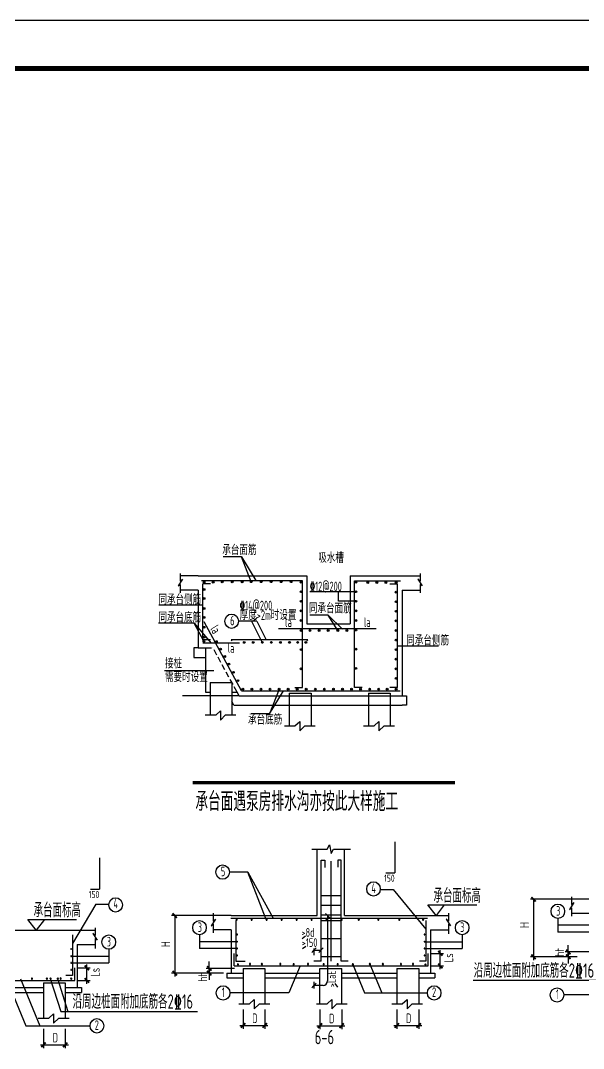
# Model space of a CAD drawing. Extents: x -695511 to 885008, y -751583 to -95266.
# Drawn here: x -345894 to -334144, y -257373 to -235925 of the extents above; entities that cross this region are included whole.
import ezdxf
from ezdxf.enums import TextEntityAlignment as Align

# ---------------------------------------------------------------- set-up
doc = ezdxf.new("R2010")
doc.units = 0
doc.header["$LTSCALE"] = 1000
doc.header["$MEASUREMENT"] = 0
doc.linetypes.add('DASH', pattern=[0.35, 0.25, -0.1])
doc.linetypes.add('DASHED', pattern=[3.75, 2.5, -1.25])
doc.layers.add('_TSZ_PLOT_MARK', color=1, linetype='Continuous', plot=False)
for name, color, linetype in [('CT', 3, 'Continuous'), ('DIM_SYMB', 3, 'Continuous'), ('DOTE', 1, 'Continuous'), ('PUB_TITLE', 4, 'Continuous'), ('REIN', 6, 'Continuous'), ('ZZX', 7, 'Continuous'), ('临时', 7, 'Continuous'), ('构件外轮廓线', 7, 'Continuous')]:
    doc.layers.add(name, color=color, linetype=linetype)
doc.styles.add('TSSD_Rein', font='Tssdeng.shx', dxfattribs={"width": 0.7, "bigfont": 'hztxt.shx'})

# ---------------------------------------------------------------- blocks, each defined once
blk = doc.blocks.new('_ArchTick')
at = {"color": 0, "linetype": 'ByBlock', "const_width": 0.4}
blk.add_lwpolyline([(-0.5, -0.5), (0.5, 0.5)], dxfattribs=at)

msp = doc.modelspace()

# ---------------------------------------------------------------- hatches: boundary and pattern name
at = {"layer": 'REIN'}
h = msp.add_hatch(color=256, dxfattribs=at)
h.dxf.hatch_style = 1
edge = h.paths.add_edge_path()
edge.add_ellipse((-342063, -247642.6), major_axis=(0, 19.2), ratio=0.945, start_angle=0, end_angle=360)
h = msp.add_hatch(color=256, dxfattribs=at)
h.dxf.hatch_style = 1
edge = h.paths.add_edge_path()
edge.add_ellipse((-341874, -247642.6), major_axis=(0, 19.2), ratio=0.945, start_angle=0, end_angle=360)
h = msp.add_hatch(color=256, dxfattribs=at)
h.dxf.hatch_style = 1
edge = h.paths.add_edge_path()
edge.add_ellipse((-341684.6, -247638.7), major_axis=(0, 19.2), ratio=0.945, start_angle=0, end_angle=360)
h = msp.add_hatch(color=256, dxfattribs=at)
h.dxf.hatch_style = 1
edge = h.paths.add_edge_path()
edge.add_ellipse((-341474.8, -247638.7), major_axis=(0, 19.2), ratio=0.945, start_angle=0, end_angle=360)
h = msp.add_hatch(color=256, dxfattribs=at)
h.dxf.hatch_style = 1
edge = h.paths.add_edge_path()
edge.add_ellipse((-341268.5, -247638.7), major_axis=(0, 19.2), ratio=0.945, start_angle=0, end_angle=360)
h = msp.add_hatch(color=256, dxfattribs=at)
h.dxf.hatch_style = 1
edge = h.paths.add_edge_path()
edge.add_ellipse((-341079.2, -247634.8), major_axis=(0, 19.2), ratio=0.945, start_angle=0, end_angle=360)
h = msp.add_hatch(color=256, dxfattribs=at)
h.dxf.hatch_style = 1
edge = h.paths.add_edge_path()
edge.add_ellipse((-340869.3, -247634.8), major_axis=(0, 19.2), ratio=0.945, start_angle=0, end_angle=360)
h = msp.add_hatch(color=256, dxfattribs=at)
h.dxf.hatch_style = 1
edge = h.paths.add_edge_path()
edge.add_ellipse((-340663.1, -247634.8), major_axis=(0, 19.2), ratio=0.945, start_angle=0, end_angle=360)
h = msp.add_hatch(color=256, dxfattribs=at)
h.dxf.hatch_style = 1
edge = h.paths.add_edge_path()
edge.add_ellipse((-340453.3, -247634.8), major_axis=(0, 19.2), ratio=0.945, start_angle=0, end_angle=360)
h = msp.add_hatch(color=256, dxfattribs=at)
h.dxf.hatch_style = 1
edge = h.paths.add_edge_path()
edge.add_ellipse((-340247, -247634.8), major_axis=(0, 19.2), ratio=0.945, start_angle=0, end_angle=360)
h = msp.add_hatch(color=256, dxfattribs=at)
h.dxf.hatch_style = 1
edge = h.paths.add_edge_path()
edge.add_ellipse((-340037.4, -247642.6), major_axis=(0, 19.2), ratio=0.945, start_angle=0, end_angle=360)
h = msp.add_hatch(color=256, dxfattribs=at)
h.dxf.hatch_style = 1
edge = h.paths.add_edge_path()
edge.add_ellipse((-338895.7, -247642.6), major_axis=(0, 19.2), ratio=0.945, start_angle=0, end_angle=360)
h = msp.add_hatch(color=256, dxfattribs=at)
h.dxf.hatch_style = 1
edge = h.paths.add_edge_path()
edge.add_ellipse((-338646.4, -247651.6), major_axis=(0, 19.2), ratio=0.945, start_angle=0, end_angle=360)
h = msp.add_hatch(color=256, dxfattribs=at)
h.dxf.hatch_style = 1
edge = h.paths.add_edge_path()
edge.add_ellipse((-338457.4, -247651.6), major_axis=(0, 19.2), ratio=0.945, start_angle=0, end_angle=360)
h = msp.add_hatch(color=256, dxfattribs=at)
h.dxf.hatch_style = 1
edge = h.paths.add_edge_path()
edge.add_ellipse((-338268.4, -247651.6), major_axis=(0, 19.2), ratio=0.945, start_angle=0, end_angle=360)
h = msp.add_hatch(color=256, dxfattribs=at)
h.dxf.hatch_style = 1
edge = h.paths.add_edge_path()
edge.add_ellipse((-338052.9, -247651.6), major_axis=(0, 19.2), ratio=0.945, start_angle=0, end_angle=360)
h = msp.add_hatch(color=256, dxfattribs=at)
h.dxf.hatch_style = 1
edge = h.paths.add_edge_path()
edge.add_ellipse((-342063, -247797.5), major_axis=(0, 19.2), ratio=0.945, start_angle=0, end_angle=360)
h = msp.add_hatch(color=256, dxfattribs=at)
h.dxf.hatch_style = 1
edge = h.paths.add_edge_path()
edge.add_ellipse((-340037.4, -247842.6), major_axis=(0, 19.2), ratio=0.945, start_angle=0, end_angle=360)
h = msp.add_hatch(color=256, dxfattribs=at)
h.dxf.hatch_style = 1
edge = h.paths.add_edge_path()
edge.add_ellipse((-338895.7, -247842.6), major_axis=(0, 19.2), ratio=0.945, start_angle=0, end_angle=360)
h = msp.add_hatch(color=256, dxfattribs=at)
h.dxf.hatch_style = 1
edge = h.paths.add_edge_path()
edge.add_ellipse((-338052.9, -247851.6), major_axis=(0, 19.2), ratio=0.945, start_angle=0, end_angle=360)
h = msp.add_hatch(color=256, dxfattribs=at)
h.dxf.hatch_style = 1
edge = h.paths.add_edge_path()
edge.add_ellipse((-342063, -247984), major_axis=(0, 19.2), ratio=0.945, start_angle=0, end_angle=360)
h = msp.add_hatch(color=256, dxfattribs=at)
h.dxf.hatch_style = 1
edge = h.paths.add_edge_path()
edge.add_ellipse((-340037.4, -248042.6), major_axis=(0, 19.2), ratio=0.945, start_angle=0, end_angle=360)
h = msp.add_hatch(color=256, dxfattribs=at)
h.dxf.hatch_style = 1
edge = h.paths.add_edge_path()
edge.add_ellipse((-338895.7, -248042.6), major_axis=(0, 19.2), ratio=0.945, start_angle=0, end_angle=360)
h = msp.add_hatch(color=256, dxfattribs=at)
h.dxf.hatch_style = 1
edge = h.paths.add_edge_path()
edge.add_ellipse((-338052.9, -248051.6), major_axis=(0, 19.2), ratio=0.945, start_angle=0, end_angle=360)
h = msp.add_hatch(color=256, dxfattribs=at)
h.dxf.hatch_style = 1
edge = h.paths.add_edge_path()
edge.add_ellipse((-342063, -248191.4), major_axis=(0, 19.2), ratio=0.945, start_angle=0, end_angle=360)
h = msp.add_hatch(color=256, dxfattribs=at)
h.dxf.hatch_style = 1
edge = h.paths.add_edge_path()
edge.add_ellipse((-342063, -248378), major_axis=(0, 19.2), ratio=0.945, start_angle=0, end_angle=360)
h = msp.add_hatch(color=256, dxfattribs=at)
h.dxf.hatch_style = 1
edge = h.paths.add_edge_path()
edge.add_ellipse((-340037.4, -248242.6), major_axis=(0, 19.2), ratio=0.945, start_angle=0, end_angle=360)
h = msp.add_hatch(color=256, dxfattribs=at)
h.dxf.hatch_style = 1
edge = h.paths.add_edge_path()
edge.add_ellipse((-338895.7, -248242.6), major_axis=(0, 19.2), ratio=0.945, start_angle=0, end_angle=360)
h = msp.add_hatch(color=256, dxfattribs=at)
h.dxf.hatch_style = 1
edge = h.paths.add_edge_path()
edge.add_ellipse((-338052.9, -248251.6), major_axis=(0, 19.2), ratio=0.945, start_angle=0, end_angle=360)
h = msp.add_hatch(color=256, dxfattribs=at)
h.dxf.hatch_style = 1
edge = h.paths.add_edge_path()
edge.add_ellipse((-342063, -248585.4), major_axis=(0, 19.2), ratio=0.945, start_angle=0, end_angle=360)
h = msp.add_hatch(color=256, dxfattribs=at)
h.dxf.hatch_style = 1
edge = h.paths.add_edge_path()
edge.add_ellipse((-340037.4, -248442.6), major_axis=(0, 19.2), ratio=0.945, start_angle=0, end_angle=360)
h = msp.add_hatch(color=256, dxfattribs=at)
h.dxf.hatch_style = 1
edge = h.paths.add_edge_path()
edge.add_ellipse((-338895.7, -248442.6), major_axis=(0, 19.2), ratio=0.945, start_angle=0, end_angle=360)
h = msp.add_hatch(color=256, dxfattribs=at)
h.dxf.hatch_style = 1
edge = h.paths.add_edge_path()
edge.add_ellipse((-338052.9, -248451.6), major_axis=(0, 19.2), ratio=0.945, start_angle=0, end_angle=360)
h = msp.add_hatch(color=256, dxfattribs=at)
h.dxf.hatch_style = 1
edge = h.paths.add_edge_path()
edge.add_ellipse((-342063, -248792.8), major_axis=(0, 19.2), ratio=0.945, start_angle=0, end_angle=360)
h = msp.add_hatch(color=256, dxfattribs=at)
h.dxf.hatch_style = 1
edge = h.paths.add_edge_path()
edge.add_ellipse((-340040.3, -248651.6), major_axis=(0, 19.2), ratio=0.945, start_angle=0, end_angle=360)
h = msp.add_hatch(color=256, dxfattribs=at)
h.dxf.hatch_style = 1
edge = h.paths.add_edge_path()
edge.add_ellipse((-339851.3, -248651.6), major_axis=(0, 19.2), ratio=0.945, start_angle=0, end_angle=360)
h = msp.add_hatch(color=256, dxfattribs=at)
h.dxf.hatch_style = 1
edge = h.paths.add_edge_path()
edge.add_ellipse((-339662.3, -248651.6), major_axis=(0, 19.2), ratio=0.945, start_angle=0, end_angle=360)
h = msp.add_hatch(color=256, dxfattribs=at)
h.dxf.hatch_style = 1
edge = h.paths.add_edge_path()
edge.add_ellipse((-339473.3, -248651.6), major_axis=(0, 19.2), ratio=0.945, start_angle=0, end_angle=360)
h = msp.add_hatch(color=256, dxfattribs=at)
h.dxf.hatch_style = 1
edge = h.paths.add_edge_path()
edge.add_ellipse((-339270.8, -248651.6), major_axis=(0, 19.2), ratio=0.945, start_angle=0, end_angle=360)
h = msp.add_hatch(color=256, dxfattribs=at)
h.dxf.hatch_style = 1
edge = h.paths.add_edge_path()
edge.add_ellipse((-339081.8, -248651.6), major_axis=(0, 19.2), ratio=0.945, start_angle=0, end_angle=360)
h = msp.add_hatch(color=256, dxfattribs=at)
h.dxf.hatch_style = 1
edge = h.paths.add_edge_path()
edge.add_ellipse((-338895.7, -248642.6), major_axis=(0, 19.2), ratio=0.945, start_angle=0, end_angle=360)
h = msp.add_hatch(color=256, dxfattribs=at)
h.dxf.hatch_style = 1
edge = h.paths.add_edge_path()
edge.add_ellipse((-338052.9, -248651.6), major_axis=(0, 19.2), ratio=0.945, start_angle=0, end_angle=360)
h = msp.add_hatch(color=256, dxfattribs=at)
h.dxf.hatch_style = 1
edge = h.paths.add_edge_path()
edge.add_ellipse((-342067.7, -248876.8), major_axis=(0, 19.2), ratio=0.945, start_angle=0, end_angle=360)
h = msp.add_hatch(color=256, dxfattribs=at)
h.dxf.hatch_style = 1
edge = h.paths.add_edge_path()
edge.add_ellipse((-341805.4, -248884.7), major_axis=(0, 19.2), ratio=0.945, start_angle=0, end_angle=360)
h = msp.add_hatch(color=2, dxfattribs=at)
h.dxf.hatch_style = 1
edge = h.paths.add_edge_path()
edge.add_ellipse((-341225.7, -248900.6), major_axis=(0, 19.2), ratio=0.945, start_angle=0, end_angle=360)
h = msp.add_hatch(color=2, dxfattribs=at)
h.dxf.hatch_style = 1
edge = h.paths.add_edge_path()
edge.add_ellipse((-341036.7, -248900.6), major_axis=(0, 19.2), ratio=0.945, start_angle=0, end_angle=360)
h = msp.add_hatch(color=2, dxfattribs=at)
h.dxf.hatch_style = 1
edge = h.paths.add_edge_path()
edge.add_ellipse((-340847.7, -248900.6), major_axis=(0, 19.2), ratio=0.945, start_angle=0, end_angle=360)
h = msp.add_hatch(color=2, dxfattribs=at)
h.dxf.hatch_style = 1
edge = h.paths.add_edge_path()
edge.add_ellipse((-340658.7, -248900.6), major_axis=(0, 19.2), ratio=0.945, start_angle=0, end_angle=360)
h = msp.add_hatch(color=2, dxfattribs=at)
h.dxf.hatch_style = 1
edge = h.paths.add_edge_path()
edge.add_ellipse((-340469.7, -248900.6), major_axis=(0, 19.2), ratio=0.945, start_angle=0, end_angle=360)
h = msp.add_hatch(color=2, dxfattribs=at)
h.dxf.hatch_style = 1
edge = h.paths.add_edge_path()
edge.add_ellipse((-340280.7, -248900.6), major_axis=(0, 19.2), ratio=0.945, start_angle=0, end_angle=360)
h = msp.add_hatch(color=2, dxfattribs=at)
h.dxf.hatch_style = 1
edge = h.paths.add_edge_path()
edge.add_ellipse((-340109.8, -248900.6), major_axis=(0, 19.2), ratio=0.945, start_angle=0, end_angle=360)
h = msp.add_hatch(color=2, dxfattribs=at)
h.dxf.hatch_style = 1
edge = h.paths.add_edge_path()
edge.add_ellipse((-339938.9, -248900.6), major_axis=(0, 19.2), ratio=0.945, start_angle=0, end_angle=360)
h = msp.add_hatch(color=256, dxfattribs=at)
h.dxf.hatch_style = 1
edge = h.paths.add_edge_path()
edge.add_ellipse((-338052.9, -248851.6), major_axis=(0, 19.2), ratio=0.945, start_angle=0, end_angle=360)
h = msp.add_hatch(color=256, dxfattribs=at)
h.dxf.hatch_style = 1
edge = h.paths.add_edge_path()
edge.add_ellipse((-341718.5, -249040.5), major_axis=(0, 19.2), ratio=0.945, start_angle=0, end_angle=360)
h = msp.add_hatch(color=256, dxfattribs=at)
h.dxf.hatch_style = 1
edge = h.paths.add_edge_path()
edge.add_ellipse((-341631.7, -249196.3), major_axis=(0, 19.2), ratio=0.945, start_angle=0, end_angle=360)
h = msp.add_hatch(color=256, dxfattribs=at)
h.dxf.hatch_style = 1
edge = h.paths.add_edge_path()
edge.add_ellipse((-340040.3, -249051.6), major_axis=(0, 19.2), ratio=0.945, start_angle=0, end_angle=360)
h = msp.add_hatch(color=256, dxfattribs=at)
h.dxf.hatch_style = 1
edge = h.paths.add_edge_path()
edge.add_ellipse((-338895.7, -249042.6), major_axis=(0, 19.2), ratio=0.945, start_angle=0, end_angle=360)
h = msp.add_hatch(color=256, dxfattribs=at)
h.dxf.hatch_style = 1
edge = h.paths.add_edge_path()
edge.add_ellipse((-338052.9, -249051.6), major_axis=(0, 19.2), ratio=0.945, start_angle=0, end_angle=360)
h = msp.add_hatch(color=256, dxfattribs=at)
h.dxf.hatch_style = 1
edge = h.paths.add_edge_path()
edge.add_ellipse((-341544.9, -249352.2), major_axis=(0, 19.2), ratio=0.945, start_angle=0, end_angle=360)
h = msp.add_hatch(color=256, dxfattribs=at)
h.dxf.hatch_style = 1
edge = h.paths.add_edge_path()
edge.add_ellipse((-340040.3, -249451.6), major_axis=(0, 19.2), ratio=0.945, start_angle=0, end_angle=360)
h = msp.add_hatch(color=256, dxfattribs=at)
h.dxf.hatch_style = 1
edge = h.paths.add_edge_path()
edge.add_ellipse((-338895.7, -249442.6), major_axis=(0, 19.2), ratio=0.945, start_angle=0, end_angle=360)
h = msp.add_hatch(color=256, dxfattribs=at)
h.dxf.hatch_style = 1
edge = h.paths.add_edge_path()
edge.add_ellipse((-338052.9, -249251.6), major_axis=(0, 19.2), ratio=0.945, start_angle=0, end_angle=360)
h = msp.add_hatch(color=256, dxfattribs=at)
h.dxf.hatch_style = 1
edge = h.paths.add_edge_path()
edge.add_ellipse((-338052.9, -249451.6), major_axis=(0, 19.2), ratio=0.945, start_angle=0, end_angle=360)
h = msp.add_hatch(color=256, dxfattribs=at)
h.dxf.hatch_style = 1
edge = h.paths.add_edge_path()
edge.add_ellipse((-341450.4, -249525.4), major_axis=(0, 19.2), ratio=0.945, start_angle=0, end_angle=360)
h = msp.add_hatch(color=256, dxfattribs=at)
h.dxf.hatch_style = 1
edge = h.paths.add_edge_path()
edge.add_ellipse((-338052.9, -249651.6), major_axis=(0, 19.2), ratio=0.945, start_angle=0, end_angle=360)
h = msp.add_hatch(color=256, dxfattribs=at)
h.dxf.hatch_style = 1
edge = h.paths.add_edge_path()
edge.add_ellipse((-341355.9, -249698.6), major_axis=(0, 19.2), ratio=0.945, start_angle=0, end_angle=360)
h = msp.add_hatch(color=256, dxfattribs=at)
h.dxf.hatch_style = 1
edge = h.paths.add_edge_path()
edge.add_ellipse((-341253.2, -249876.8), major_axis=(0, 19.2), ratio=0.945, start_angle=0, end_angle=360)
h = msp.add_hatch(color=256, dxfattribs=at)
h.dxf.hatch_style = 1
edge = h.paths.add_edge_path()
edge.add_ellipse((-341064.2, -249876.8), major_axis=(0, 19.2), ratio=0.945, start_angle=0, end_angle=360)
h = msp.add_hatch(color=256, dxfattribs=at)
h.dxf.hatch_style = 1
edge = h.paths.add_edge_path()
edge.add_ellipse((-340875.2, -249876.8), major_axis=(0, 19.2), ratio=0.945, start_angle=0, end_angle=360)
h = msp.add_hatch(color=256, dxfattribs=at)
h.dxf.hatch_style = 1
edge = h.paths.add_edge_path()
edge.add_ellipse((-340686.2, -249876.8), major_axis=(0, 19.2), ratio=0.945, start_angle=0, end_angle=360)
h = msp.add_hatch(color=256, dxfattribs=at)
h.dxf.hatch_style = 1
edge = h.paths.add_edge_path()
edge.add_ellipse((-340497.2, -249876.8), major_axis=(0, 19.2), ratio=0.945, start_angle=0, end_angle=360)
h = msp.add_hatch(color=256, dxfattribs=at)
h.dxf.hatch_style = 1
edge = h.paths.add_edge_path()
edge.add_ellipse((-340308.2, -249876.8), major_axis=(0, 19.2), ratio=0.945, start_angle=0, end_angle=360)
h = msp.add_hatch(color=256, dxfattribs=at)
h.dxf.hatch_style = 1
edge = h.paths.add_edge_path()
edge.add_ellipse((-340119.2, -249876.8), major_axis=(0, 19.2), ratio=0.945, start_angle=0, end_angle=360)
h = msp.add_hatch(color=256, dxfattribs=at)
h.dxf.hatch_style = 1
edge = h.paths.add_edge_path()
edge.add_ellipse((-339930.2, -249876.8), major_axis=(0, 19.2), ratio=0.945, start_angle=0, end_angle=360)
h = msp.add_hatch(color=256, dxfattribs=at)
h.dxf.hatch_style = 1
edge = h.paths.add_edge_path()
edge.add_ellipse((-339741.2, -249876.8), major_axis=(0, 19.2), ratio=0.945, start_angle=0, end_angle=360)
h = msp.add_hatch(color=256, dxfattribs=at)
h.dxf.hatch_style = 1
edge = h.paths.add_edge_path()
edge.add_ellipse((-339552.2, -249876.8), major_axis=(0, 19.2), ratio=0.945, start_angle=0, end_angle=360)
h = msp.add_hatch(color=256, dxfattribs=at)
h.dxf.hatch_style = 1
edge = h.paths.add_edge_path()
edge.add_ellipse((-339363.2, -249876.8), major_axis=(0, 19.2), ratio=0.945, start_angle=0, end_angle=360)
h = msp.add_hatch(color=256, dxfattribs=at)
h.dxf.hatch_style = 1
edge = h.paths.add_edge_path()
edge.add_ellipse((-339174.2, -249876.8), major_axis=(0, 19.2), ratio=0.945, start_angle=0, end_angle=360)
h = msp.add_hatch(color=256, dxfattribs=at)
h.dxf.hatch_style = 1
edge = h.paths.add_edge_path()
edge.add_ellipse((-338985.2, -249876.8), major_axis=(0, 19.2), ratio=0.945, start_angle=0, end_angle=360)
h = msp.add_hatch(color=256, dxfattribs=at)
h.dxf.hatch_style = 1
edge = h.paths.add_edge_path()
edge.add_ellipse((-338796.2, -249876.8), major_axis=(0, 19.2), ratio=0.945, start_angle=0, end_angle=360)
h = msp.add_hatch(color=256, dxfattribs=at)
h.dxf.hatch_style = 1
edge = h.paths.add_edge_path()
edge.add_ellipse((-338607.2, -249876.8), major_axis=(0, 19.2), ratio=0.945, start_angle=0, end_angle=360)
h = msp.add_hatch(color=256, dxfattribs=at)
h.dxf.hatch_style = 1
edge = h.paths.add_edge_path()
edge.add_ellipse((-338418.2, -249876.8), major_axis=(0, 19.2), ratio=0.945, start_angle=0, end_angle=360)
h = msp.add_hatch(color=256, dxfattribs=at)
h.dxf.hatch_style = 1
edge = h.paths.add_edge_path()
edge.add_ellipse((-338241.9, -249876.2), major_axis=(0, 19.2), ratio=0.945, start_angle=0, end_angle=360)
h = msp.add_hatch(color=256, dxfattribs=at)
h.dxf.hatch_style = 1
edge = h.paths.add_edge_path()
edge.add_ellipse((-338052.9, -249876.2), major_axis=(0, 19.2), ratio=0.945, start_angle=0, end_angle=360)

# ---------------------------------------------------------------- linework, layer by layer
for p, q in [((-339438.9, -254650.1), (-339529.7, -254554.1)), ((-339724.5, -255273.6), (-339815.2, -255369.6)), ((-339575.8, -255273), (-339666.5, -255369)), ((-339724.5, -256013.4), (-339815.2, -256109.4))]:
    msp.add_line(p, q)
at = {"layer": '_TSZ_PLOT_MARK'}
msp.add_lwpolyline([(-382265, -277925), (-307965, -277925), (-307965, -235925), (-382265, -235925)], close=True, dxfattribs=at)
at = {"layer": 'CT', "color": 3, "linetype": 'Continuous'}
for p, q in [((-342562.2, -247465), (-342562.2, -247625.6)), ((-337553.7, -247465), (-337553.7, -247625.6)), ((-342513.4, -247583.7), (-342604.6, -247723.3)), ((-342604.6, -247723.3), (-342562.2, -247689.5)), ((-342562.2, -247625.6), (-342513.4, -247583.7)), ((-342562.2, -247689.5), (-342562.2, -247869.2)), ((-337553.7, -247625.6), (-337602.5, -247583.7)), ((-337602.5, -247583.7), (-337511.3, -247723.3)), ((-337511.3, -247723.3), (-337553.7, -247689.5)), ((-337553.7, -247689.5), (-337553.7, -247869.2)), ((-334344.8, -254330.8), (-334436, -254470.4)), ((-334393.6, -254212.1), (-334393.6, -254372.7)), ((-334393.6, -254372.7), (-334344.8, -254330.8)), ((-341874, -254553.5), (-341874, -254714.1)), ((-336960, -254553.5), (-336960, -254714.1)), ((-334436, -254470.4), (-334393.6, -254436.6)), ((-334393.6, -254436.6), (-334393.6, -254616.3)), ((-341825.2, -254672.1), (-341916.4, -254811.8)), ((-341916.4, -254811.8), (-341874, -254777.9)), ((-341496, -254601.6), (-341874, -254601.6)), ((-341874, -254714.1), (-341825.2, -254672.1)), ((-341874, -254777.9), (-341874, -254957.7)), ((-336960, -254714.1), (-337008.8, -254672.1)), ((-337008.8, -254672.1), (-336917.6, -254811.8)), ((-336917.6, -254811.8), (-336960, -254777.9)), ((-336960, -254777.9), (-336960, -254982.7)), ((-344337.2, -255016.3), (-344386, -254974.4)), ((-344386, -254974.4), (-344294.8, -255114)), ((-344337.2, -254855.7), (-344337.2, -255016.3)), ((-344337.2, -255080.2), (-344337.2, -255284.9)), ((-344294.8, -255114), (-344337.2, -255080.2)), ((-341590.5, -255801.6), (-341590.5, -255901.6)), ((-341590.5, -255801.6), (-341250.3, -255801.6)), ((-340796.7, -255801.6), (-339643.8, -255801.6)), ((-339190.2, -255801.6), (-338037.3, -255801.6)), ((-337583.7, -255801.6), (-337243.5, -255801.6)), ((-337243.5, -255801.6), (-337243.5, -255901.6)), ((-341590.5, -255901.6), (-341250.3, -255901.6)), ((-340796.7, -255901.6), (-339643.8, -255901.6)), ((-339190.2, -255901.6), (-338037.3, -255901.6)), ((-337583.7, -255901.6), (-337243.5, -255901.6)), ((-346094.9, -256103.8), (-345414.5, -256103.8)), ((-346094.9, -256203.8), (-345414.5, -256203.8)), ((-344960.9, -256103.8), (-344620.7, -256103.8)), ((-344960.9, -256203.8), (-344620.7, -256203.8)), ((-344620.7, -256103.8), (-344620.7, -256203.8))]:
    msp.add_line(p, q, dxfattribs=at)
at = {"layer": 'CT', "linetype": 'Continuous'}
for p, q in [((-342184.2, -249013.1), (-342278.7, -249013.1)), ((-342278.7, -249013.1), (-342278.7, -249213.1)), ((-342278.7, -249213.1), (-342184.2, -249213.1)), ((-342184.2, -249213.1), (-342031.9, -249213.1)), ((-337931.7, -250013.1), (-337837.2, -250013.1)), ((-337837.2, -250013.1), (-337837.2, -250213.1)), ((-341442.8, -250213.1), (-341484.9, -250136)), ((-341442.8, -250213.1), (-337931.7, -250213.1)), ((-337837.2, -250213.1), (-337931.7, -250213.1))]:
    msp.add_line(p, q, dxfattribs=at)
at = {"layer": 'CT', "color": 7, "linetype": 'Continuous'}
for p, q in [((-341938.5, -249736), (-341484.9, -249736)), ((-342032.6, -249936), (-341938.5, -249936)), ((-341484.9, -249936), (-341375.8, -249936)), ((-340284.7, -249963.1), (-339831.1, -249963.1)), ((-338631, -249963.1), (-338177.4, -249963.1)), ((-341250.3, -255701.6), (-340796.7, -255701.6)), ((-339643.8, -255701.6), (-339190.2, -255701.6)), ((-338037.3, -255701.6), (-337583.7, -255701.6)), ((-345414.5, -256003.8), (-344960.9, -256003.8))]:
    msp.add_line(p, q, dxfattribs=at)
at = {"layer": 'DIM_SYMB', "const_width": 70}
msp.add_lwpolyline([(-342303.7, -251826.7), (-336827.8, -251826.7)], dxfattribs=at)
at = {"layer": 'DOTE'}
msp.add_line((-341333.7, -250013.1), (-342516.1, -250013.1), dxfattribs=at)
at = {"layer": 'PUB_TITLE'}
msp.add_lwpolyline([(-382265, -277925), (-307965, -277925), (-307965, -235925), (-382265, -235925)], close=True, dxfattribs=at)
at = {"layer": 'PUB_TITLE', "const_width": 100}
msp.add_lwpolyline([(-379765, -276925), (-308965, -276925), (-308965, -236925), (-379765, -236925)], close=True, dxfattribs=at)
at = {"layer": 'REIN'}
for p, q in [((-340010.7, -247613.1), (-342115.2, -247613.1)), ((-342089.7, -248847.9), (-342089.7, -247678.3)), ((-341929.1, -247678.3), (-342089.7, -247678.3)), ((-340010.7, -249843.8), (-340010.7, -247613.1)), ((-338922.4, -247613.1), (-337962.5, -247613.1)), ((-338922.4, -249843.8), (-338922.4, -247613.1)), ((-338026.2, -247684.9), (-338186.8, -247684.9)), ((-338026.2, -249843.8), (-338026.2, -247684.9)), ((-341281.1, -249909.4), (-342064.8, -248473.1)), ((-340508.7, -248613.1), (-338472.2, -248613.1)), ((-341929.1, -248847.9), (-342089.7, -248847.9)), ((-341323.2, -248913.1), (-342089.7, -248913.1)), ((-340171.2, -249843.8), (-340010.7, -249843.8)), ((-338761.8, -249843.8), (-338922.4, -249843.8)), ((-338026.2, -249843.8), (-338186.8, -249843.8)), ((-341281.1, -249909.4), (-337971.8, -249909.4))]:
    msp.add_line(p, q, dxfattribs=at)
at = {"layer": 'REIN', "color": 2}
for p, q in [((-339899.7, -248847.5), (-341498.5, -248847.5)), ((-341498.5, -248847.5), (-341481.1, -248870.6)), ((-339899.7, -248847.5), (-339917.2, -248870.6))]:
    msp.add_line(p, q, dxfattribs=at)
at = {"layer": 'REIN'}
for centre in [(-342063, -247642.6), (-341874, -247642.6), (-341684.6, -247638.7), (-341474.8, -247638.7), (-341268.5, -247638.7), (-341079.2, -247634.8), (-340869.3, -247634.8), (-340663.1, -247634.8), (-340453.3, -247634.8), (-340247, -247634.8), (-340037.4, -247642.6), (-338895.7, -247642.6), (-338646.4, -247651.6), (-338457.4, -247651.6), (-338268.4, -247651.6), (-338052.9, -247651.6), (-342063, -247797.5), (-340037.4, -247842.6), (-338895.7, -247842.6), (-338052.9, -247851.6), (-342063, -247984), (-340037.4, -248042.6), (-338895.7, -248042.6), (-338052.9, -248051.6), (-342063, -248191.4), (-342063, -248378), (-340037.4, -248242.6), (-338895.7, -248242.6), (-338052.9, -248251.6), (-342063, -248585.4), (-340037.4, -248442.6), (-338895.7, -248442.6), (-338052.9, -248451.6), (-342063, -248792.8), (-340040.3, -248651.6), (-339851.3, -248651.6), (-339662.3, -248651.6), (-339473.3, -248651.6), (-339270.8, -248651.6), (-339081.8, -248651.6), (-338895.7, -248642.6), (-338052.9, -248651.6), (-342067.7, -248876.8), (-341805.4, -248884.7), (-338052.9, -248851.6), (-341718.5, -249040.5), (-341631.7, -249196.3), (-340040.3, -249051.6), (-338895.7, -249042.6), (-338052.9, -249051.6), (-341544.9, -249352.2), (-340040.3, -249451.6), (-338895.7, -249442.6), (-338052.9, -249251.6), (-338052.9, -249451.6), (-341450.4, -249525.4), (-338052.9, -249651.6), (-341355.9, -249698.6), (-341253.2, -249876.8), (-341064.2, -249876.8), (-340875.2, -249876.8), (-340686.2, -249876.8), (-340497.2, -249876.8), (-340308.2, -249876.8), (-340119.2, -249876.8), (-339930.2, -249876.8), (-339741.2, -249876.8), (-339552.2, -249876.8), (-339363.2, -249876.8), (-339174.2, -249876.8), (-338985.2, -249876.8), (-338796.2, -249876.8), (-338607.2, -249876.8), (-338418.2, -249876.8), (-338241.9, -249876.2), (-338052.9, -249876.2)]:
    msp.add_ellipse(centre, major_axis=(0, 19.2), ratio=0.945, start_param=-1.5707963, end_param=4.712389, dxfattribs=at)
at = {"layer": 'REIN', "color": 2}
for centre in [(-341225.7, -248900.6), (-341036.7, -248900.6), (-340847.7, -248900.6), (-340658.7, -248900.6), (-340469.7, -248900.6), (-340280.7, -248900.6), (-340109.8, -248900.6), (-339938.9, -248900.6)]:
    msp.add_ellipse(centre, major_axis=(0, 19.2), ratio=0.945, start_param=-1.5707963, end_param=4.712389, dxfattribs=at)
at = {"layer": 'ZZX', "linetype": 'Continuous'}
for p, q in [((-341278.8, -247118.4), (-341663, -247118.4)), ((-339470.4, -248333.2), (-339854.6, -248333.2)), ((-342267.4, -248500), (-343012.4, -248500)), ((-340963.1, -248458.9), (-341347.2, -248458.9)), ((-342031.7, -249013.1), (-342032.6, -249936)), ((-341938.5, -249736), (-341938.5, -250414.3)), ((-341484.9, -249736), (-341484.9, -250414.3)), ((-340284.7, -249963.1), (-340284.7, -250641.4)), ((-339831.1, -249963.1), (-339831.1, -250641.4)), ((-338631, -249963.1), (-338631, -250641.4)), ((-338177.4, -249963.1), (-338177.4, -250641.4)), ((-342041.5, -250414.3), (-341818, -250414.3)), ((-341819.7, -250415.8), (-341720.4, -250325.7)), ((-341720.4, -250325.7), (-341720.4, -250520.8)), ((-341720.4, -250520.8), (-341614.8, -250414.3)), ((-341614.8, -250414.3), (-341397.2, -250414.3)), ((-340696.8, -250393.2), (-341081, -250393.2)), ((-340387.7, -250641.4), (-340164.3, -250641.4)), ((-340166, -250642.9), (-340066.6, -250552.9)), ((-340066.6, -250552.9), (-340066.6, -250748)), ((-340066.6, -250748), (-339961.1, -250641.4)), ((-339961.1, -250641.4), (-339743.5, -250641.4)), ((-338734, -250641.4), (-338510.5, -250641.4)), ((-338512.2, -250642.9), (-338412.9, -250552.9)), ((-338412.9, -250552.9), (-338412.9, -250748)), ((-338412.9, -250748), (-338307.3, -250641.4)), ((-338307.3, -250641.4), (-338089.7, -250641.4)), ((-341150.5, -253693.8), (-341534.7, -253693.8)), ((-338385.8, -254054.5), (-338117.4, -254054.5)), ((-338117.4, -254054.5), (-337432.5, -254881.5)), ((-344321.6, -254365.6), (-344809.7, -255183.7)), ((-344321.6, -254365.6), (-344051.8, -254365.6)), ((-339456.3, -254631.7), (-339512.3, -254572.5)), ((-337217.7, -254599.7), (-337390.7, -254379.3)), ((-337390.7, -254379.3), (-336368.5, -254379.3)), ((-337048.6, -254379.3), (-337217.7, -254599.7)), ((-345566.4, -254901.9), (-345739.4, -254681.5)), ((-345739.4, -254681.5), (-344728.9, -254681.5)), ((-345397.4, -254681.5), (-345566.4, -254901.9)), ((-339484.8, -254601.6), (-339484.8, -255960.9)), ((-339740.8, -255290.9), (-339796.7, -255350)), ((-339769.3, -255288.9), (-339769.3, -255428.2)), ((-339592.7, -255290.9), (-339648.6, -255350)), ((-340060.6, -255651.6), (-340292.2, -256215.1)), ((-338957.1, -255619.9), (-338712.4, -256215.1)), ((-338602.3, -255612), (-338354.4, -256215.1)), ((-341250.3, -255701.6), (-341250.3, -256434.7)), ((-340796.7, -255701.6), (-340796.7, -256434.7)), ((-339643.8, -256438.9), (-339643.8, -255701.6)), ((-339190.2, -256438.9), (-339190.2, -255701.6)), ((-338037.3, -255701.6), (-338037.3, -256434.7)), ((-337583.7, -255701.6), (-337583.7, -256434.7)), ((-346186.8, -255922.1), (-345784.4, -256901.1)), ((-345894.2, -255922.1), (-345491.8, -256901.1)), ((-345274.2, -255914.2), (-345056.6, -256601.1)), ((-345122.1, -255914.2), (-344904.5, -256601.1)), ((-339740.8, -256030.8), (-339796.7, -256089.9)), ((-339769.3, -255984), (-339769.3, -256123.3)), ((-339579.3, -256060.9), (-339769.3, -256060.9)), ((-333674.8, -255953.4), (-336446.7, -255953.4)), ((-340292.2, -256215.1), (-341524.8, -256215.1)), ((-338712.4, -256215.1), (-337402, -256215.1)), ((-333211.9, -256257.5), (-334554, -256257.5)), ((-341336.6, -256438.9), (-341113.2, -256438.9)), ((-341114.8, -256440.4), (-341015.5, -256350.4)), ((-340909.9, -256438.9), (-340692.4, -256438.9)), ((-339717.6, -256438.9), (-339494.1, -256438.9)), ((-339495.8, -256440.4), (-339396.4, -256350.4)), ((-339290.9, -256438.9), (-339073.3, -256438.9)), ((-338147.5, -256438.9), (-337924.1, -256438.9)), ((-337925.7, -256440.4), (-337826.4, -256350.4)), ((-337720.8, -256438.9), (-337503.3, -256438.9)), ((-345056.6, -256601.1), (-342203.8, -256601.1)), ((-345784.4, -256901.1), (-344442.3, -256901.1))]:
    msp.add_line(p, q, dxfattribs=at)
at = {"layer": 'ZZX'}
for p, q in [((-341278.8, -247118.4), (-340981.9, -247609.2)), ((-341079.2, -247634.8), (-341278.8, -247118.4)), ((-339470.4, -248333.2), (-339173.5, -248626)), ((-339270.8, -248651.6), (-339470.4, -248333.2)), ((-342267.4, -248500), (-341916.1, -248913.1)), ((-342067.7, -248876.8), (-342267.4, -248500)), ((-341071.7, -248458.9), (-340847.7, -248900.6)), ((-340963.1, -248458.9), (-340769.1, -248847.5)), ((-340497.2, -249876.8), (-340696.8, -250393.2)), ((-340696.8, -250393.2), (-340404.1, -249909.4)), ((-339812.7, -253212.4), (-339495.6, -253212.4)), ((-339495.6, -253212.4), (-339445.3, -253125.2)), ((-339445.3, -253125.2), (-339412.1, -253306.5)), ((-339412.1, -253306.5), (-339362, -253212.4)), ((-339362, -253212.4), (-339006, -253212.4)), ((-340766.1, -254683.2), (-341150.5, -253693.8)), ((-341150.5, -253693.8), (-340621.5, -254651.6)), ((-334678, -254660.9), (-334678, -254944.5)), ((-342158.4, -255002.3), (-342158.4, -255285.9)), ((-336675.6, -255002.3), (-336675.6, -255285.9)), ((-333892.4, -254804), (-334678, -254804)), ((-333892.4, -254944.5), (-334678, -254944.5)), ((-341372.8, -255145.4), (-342158.4, -255145.4)), ((-340014.4, -255077.1), (-339945.8, -255025.3)), ((-337461.2, -255145.4), (-336675.6, -255145.4)), ((-344052.8, -255304.5), (-344052.8, -255588.1)), ((-341372.8, -255285.9), (-342158.4, -255285.9)), ((-340008.3, -255290.2), (-339939.7, -255238.4)), ((-339769.3, -255321), (-339621.2, -255321)), ((-337461.2, -255285.9), (-336675.6, -255285.9)), ((-337322.8, -255389.1), (-337066.7, -255389.1)), ((-337132.9, -255721.6), (-337132.9, -255319.1)), ((-344838.4, -255447.6), (-344052.8, -255447.6)), ((-344838.4, -255588.1), (-344052.8, -255588.1)), ((-344510.1, -256023.8), (-344510.1, -255621.3)), ((-337322.8, -255651.6), (-337066.7, -255651.6)), ((-344700, -255691.3), (-344443.9, -255691.3)), ((-345414.5, -256003.8), (-345414.5, -256736.9)), ((-344960.9, -256003.8), (-344960.9, -256736.9)), ((-344700, -255953.8), (-344443.9, -255953.8)), ((-339274.6, -256091), (-339323.5, -256018.4)), ((-341250.3, -256558.1), (-341250.3, -256963.9)), ((-340796.7, -256558.1), (-340796.7, -256963.9)), ((-339643.8, -256562.3), (-339643.8, -256968.1)), ((-339190.2, -256562.3), (-339190.2, -256968.1)), ((-338037.3, -256558.1), (-338037.3, -256963.9)), ((-337583.7, -256558.1), (-337583.7, -256963.9)), ((-341316.4, -256893.9), (-340730.5, -256893.9)), ((-339709.9, -256898.1), (-339124, -256898.1)), ((-338103.4, -256893.9), (-337517.5, -256893.9)), ((-345414.5, -256961.7), (-345414.5, -257367.5)), ((-344960.9, -256961.7), (-344960.9, -257367.5)), ((-345480.7, -257297.5), (-344894.8, -257297.5))]:
    msp.add_line(p, q, dxfattribs=at)
at = {"layer": 'ZZX', "color": 7, "linetype": 'Continuous'}
for p, q in [((-342184.2, -247513.1), (-342562.2, -247513.1)), ((-337931.7, -247513.1), (-337553.7, -247513.1)), ((-342184.2, -247813.1), (-342562.2, -247813.1)), ((-337931.7, -247813.1), (-337553.7, -247813.1)), ((-339700.5, -254601.6), (-339700.5, -253212.4)), ((-339133.5, -254601.6), (-339133.5, -253212.4)), ((-334037.4, -254261), (-335252.1, -254261)), ((-335186, -254261), (-335186, -255532.8)), ((-334015.6, -254260.2), (-334393.6, -254260.2)), ((-334015.6, -254560.2), (-334393.6, -254560.2)), ((-342675.9, -254601.6), (-342675.9, -255871.6)), ((-341496, -254601.6), (-339700.5, -254601.6)), ((-339795, -254601.6), (-339700.5, -254601.6)), ((-339133.5, -254601.6), (-337338, -254601.6)), ((-337338, -254601.6), (-336960, -254601.6)), ((-346038.2, -254903.8), (-344715.2, -254903.8)), ((-344715.2, -254903.8), (-344337.2, -254903.8)), ((-341496, -254901.6), (-341874, -254901.6)), ((-341496, -254901.6), (-341496, -255801.6)), ((-337338, -254901.6), (-337338, -255801.6)), ((-337338, -254901.6), (-336960, -254901.6)), ((-344715.2, -255203.8), (-344715.2, -256103.8)), ((-344715.2, -255203.8), (-344337.2, -255203.8)), ((-334460.5, -255430.2), (-334460.5, -255220.2)), ((-333934.2, -255360.2), (-334526.6, -255360.2)), ((-334460.5, -255460.2), (-334460.5, -255360.2)), ((-334460.5, -255390.2), (-334460.5, -255600.2)), ((-341955.5, -255771.6), (-341955.5, -255561.6)), ((-334647.5, -255460.2), (-335252.1, -255460.2)), ((-334428.5, -255460.2), (-334823.9, -255460.2)), ((-334274.4, -255460.2), (-334800.3, -255460.2)), ((-334274.4, -255460.2), (-334526.6, -255460.2)), ((-342137.4, -255801.6), (-342742, -255801.6)), ((-341908.9, -255801.6), (-342313.9, -255801.6)), ((-341656.6, -255801.6), (-342192, -255801.6)), ((-341429.2, -255701.6), (-342021.6, -255701.6)), ((-341955.5, -255801.6), (-341955.5, -255701.6)), ((-341955.5, -255731.6), (-341955.5, -255941.6)), ((-341656.6, -255801.6), (-341908.9, -255801.6))]:
    msp.add_line(p, q, dxfattribs=at)
at = {"layer": 'ZZX', "color": 6, "linetype": 'Continuous'}
for p, q in [((-338081.3, -253058.9), (-338081.3, -253708.2)), ((-344246.5, -253398.7), (-344246.5, -254048)), ((-338270.3, -253708.2), (-338081.3, -253708.2)), ((-344435.5, -254048), (-344246.5, -254048)), ((-341401.5, -254701.6), (-341401.5, -255551.6)), ((-337432.5, -254701.6), (-337432.5, -255551.6)), ((-344809.7, -255003.8), (-344809.7, -255853.8)), ((-341436.2, -255651.6), (-341436.2, -255389.1)), ((-337385.2, -255651.6), (-337385.2, -255389.1)), ((-341401.5, -255551.6), (-341207.1, -255551.6)), ((-337432.5, -255551.6), (-337565.8, -255551.6)), ((-344809.7, -255853.8), (-344946.6, -255853.8)), ((-344762.5, -255953.8), (-344762.5, -255691.3)), ((-347868.4, -255953.8), (-344762.5, -255953.8))]:
    msp.add_line(p, q, dxfattribs=at)
at = {"layer": 'ZZX', "color": 6}
for p, q in [((-339621.2, -255551.6), (-339621.2, -253446.4)), ((-339621.2, -253447.5), (-339541.3, -253447.5)), ((-339541.3, -253447.5), (-339541.3, -253594.8)), ((-339410.7, -255553.5), (-339410.7, -253464.7)), ((-339272.8, -253447.5), (-339272.8, -253588.8)), ((-339201, -253447.5), (-339272.8, -253447.5)), ((-339201, -255551.6), (-339201, -253446.4)), ((-339621.2, -254182.5), (-339201, -254182.5)), ((-339621.2, -254382.5), (-339201, -254382.5)), ((-339621.2, -254582.5), (-339201, -254582.5)), ((-341506.2, -254651.6), (-337401.2, -254651.6)), ((-339621.2, -254701.6), (-339201, -254701.6)), ((-339621.2, -255076.6), (-339201, -255076.6)), ((-341436.2, -255651.6), (-337385.2, -255651.6)), ((-339621.2, -255551.6), (-339769.3, -255551.6)), ((-339621.2, -255451.6), (-339201, -255451.6)), ((-339052.9, -255551.6), (-339201, -255551.6))]:
    msp.add_line(p, q, dxfattribs=at)
at = {"layer": 'ZZX', "color": 7}
msp.add_line((-341517.8, -254601.6), (-342742, -254601.6), dxfattribs=at)
at = {"layer": 'ZZX', "linetype": 'DASHED'}
for p, q in [((-341015.5, -256350.4), (-341015.5, -256545.4)), ((-341015.5, -256545.4), (-340909.9, -256438.9)), ((-339396.4, -256350.4), (-339396.4, -256545.4)), ((-339396.4, -256545.4), (-339290.9, -256438.9)), ((-337826.4, -256350.4), (-337826.4, -256545.4)), ((-337826.4, -256545.4), (-337720.8, -256438.9)), ((-345303, -256742.6), (-345203.6, -256652.6)), ((-345203.6, -256652.6), (-345203.6, -256847.7)), ((-345524.8, -256741.1), (-345301.3, -256741.1)), ((-345203.6, -256847.7), (-345098.1, -256741.1)), ((-345098.1, -256741.1), (-344880.5, -256741.1))]:
    msp.add_line(p, q, dxfattribs=at)
at = {"layer": 'ZZX', "linetype": 'Continuous'}
for centre, major_axis, start_param, end_param in [((-341489, -248458.9), (0, 150), -1.5707963, 4.712389), ((-341676.4, -253693.8), (0, 150), -1.5707963, 4.712389), ((-338526.2, -254044.5), (0, 150), -1.5707963, 4.712389), ((-343910.1, -254378.2), (0, 150), -1.5707963, 4.712389), ((-334678, -254510.9), (0, 150), -1.5707963, 4.712389), ((-342158.4, -254852.3), (0, 150), -1.5707963, 4.712389), ((-341384.6, -254682.5), (0, 12.5), -1.5707963, 1.5707963), ((-341384.6, -254682.5), (0, 12.5), 1.5707963, 4.712389), ((-341071.6, -254683.2), (0, 12.5), -1.5707963, 1.5707963), ((-341071.6, -254683.2), (0, 12.5), 1.5707963, 4.712389), ((-340758.6, -254684), (0, 12.5), -1.5707963, 1.5707963), ((-340758.6, -254684), (0, 12.5), 1.5707963, 4.712389), ((-340445.5, -254684.7), (0, 12.5), -1.5707963, 1.5707963), ((-340445.5, -254684.7), (0, 12.5), 1.5707963, 4.712389), ((-340132.5, -254685.5), (0, 12.5), -1.5707963, 1.5707963), ((-340132.5, -254685.5), (0, 12.5), 1.5707963, 4.712389), ((-339819.5, -254686.2), (0, 12.5), -1.5707963, 1.5707963), ((-339819.5, -254686.2), (0, 12.5), 1.5707963, 4.712389), ((-339506.5, -254687), (0, 12.5), -1.5707963, 1.5707963), ((-339506.5, -254687), (0, 12.5), 1.5707963, 4.712389), ((-339193.5, -254687.7), (0, 12.5), -1.5707963, 1.5707963), ((-339193.5, -254687.7), (0, 12.5), 1.5707963, 4.712389), ((-338833.5, -254683.2), (0, 12.5), -1.5707963, 1.5707963), ((-338833.5, -254683.2), (0, 12.5), 1.5707963, 4.712389), ((-338426, -254683.2), (0, 12.5), -1.5707963, 1.5707963), ((-338426, -254683.2), (0, 12.5), 1.5707963, 4.712389), ((-337989.5, -254683.2), (0, 12.5), -1.5707963, 1.5707963), ((-337989.5, -254683.2), (0, 12.5), 1.5707963, 4.712389), ((-337490.5, -254683.2), (0, 12.5), -1.5707963, 1.5707963), ((-337490.5, -254683.2), (0, 12.5), 1.5707963, 4.712389), ((-336675.6, -254852.3), (0, 150), -1.5707963, 4.712389), ((-344052.8, -255154.5), (0, 150), -1.5707963, 4.712389), ((-341372.8, -254995.4), (0, 7.5), -1.5707963, 1.5707963), ((-341372.8, -254995.4), (0, 7.5), 1.5707963, 4.712389), ((-337461.2, -254995.4), (0, 7.5), 4.712389, 7.8539816), ((-337461.2, -254995.4), (0, 7.5), 1.5707963, 4.712389), ((-341372.8, -255145.4), (0, 7.5), -1.5707963, 1.5707963), ((-341372.8, -255145.4), (0, 7.5), 1.5707963, 4.712389), ((-337461.2, -255145.4), (0, 7.5), 4.712389, 7.8539816), ((-337461.2, -255145.4), (0, 7.5), 1.5707963, 4.712389), ((-344838.4, -255297.6), (0, 7.5), -1.5707963, 1.5707963), ((-344838.4, -255297.6), (0, 7.5), 1.5707963, 4.712389), ((-344838.4, -255447.6), (0, 7.5), -1.5707963, 1.5707963), ((-341372.8, -255285.9), (0, 7.5), 4.712389, 7.8539816), ((-341372.8, -255285.9), (0, 7.5), 1.5707963, 4.712389), ((-341372.8, -255432.2), (0, 7.5), -1.5707963, 1.5707963), ((-341372.8, -255432.2), (0, 7.5), 1.5707963, 4.712389), ((-337461.2, -255285.9), (0, 7.5), -1.5707963, 1.5707963), ((-337461.2, -255285.9), (0, 7.5), 1.5707963, 4.712389), ((-337461.2, -255432.2), (0, 7.5), -1.5707963, 1.5707963), ((-337461.2, -255432.2), (0, 7.5), 1.5707963, 4.712389), ((-344838.4, -255447.6), (0, 7.5), 1.5707963, 4.712389), ((-344838.4, -255588.1), (0, 7.5), -1.5707963, 1.5707963), ((-344838.4, -255588.1), (0, 7.5), 1.5707963, 4.712389), ((-341356.1, -255620.6), (0, 12.5), -1.5707963, 1.5707963), ((-341356.1, -255620.6), (0, 12.5), 1.5707963, 4.712389), ((-341104.7, -255612), (0, 12.5), -1.5707963, 1.5707963), ((-341104.7, -255612), (0, 12.5), 1.5707963, 4.712389), ((-340857.1, -255612), (0, 12.5), -1.5707963, 1.5707963), ((-340857.1, -255612), (0, 12.5), 1.5707963, 4.712389), ((-340470.9, -255612), (0, 12.5), -1.5707963, 1.5707963), ((-340470.9, -255612), (0, 12.5), 1.5707963, 4.712389), ((-340194.4, -255619.9), (0, 12.5), -1.5707963, 1.5707963), ((-340194.4, -255619.9), (0, 12.5), 1.5707963, 4.712389), ((-339892.7, -255612), (0, 12.5), -1.5707963, 1.5707963), ((-339892.7, -255612), (0, 12.5), 1.5707963, 4.712389), ((-339566.8, -255619.9), (0, 12.5), -1.5707963, 1.5707963), ((-339566.8, -255619.9), (0, 12.5), 1.5707963, 4.712389), ((-339274.2, -255619.9), (0, 12.5), -1.5707963, 1.5707963), ((-339274.2, -255619.9), (0, 12.5), 1.5707963, 4.712389), ((-338957.1, -255619.9), (0, 12.5), -1.5707963, 1.5707963), ((-338957.1, -255619.9), (0, 12.5), 1.5707963, 4.712389), ((-338602.3, -255612), (0, 12.5), -1.5707963, 1.5707963), ((-338602.3, -255612), (0, 12.5), 1.5707963, 4.712389), ((-338331, -255612), (0, 12.5), 4.712389, 7.8539816), ((-338331, -255612), (0, 12.5), 1.5707963, 4.712389), ((-337954.2, -255612), (0, 12.5), -1.5707963, 1.5707963), ((-337954.2, -255612), (0, 12.5), 1.5707963, 4.712389), ((-337703, -255612), (0, 12.5), -1.5707963, 1.5707963), ((-337703, -255612), (0, 12.5), 1.5707963, 4.712389), ((-337442.4, -255620.2), (0, 12.5), -1.5707963, 1.5707963), ((-337442.4, -255620.2), (0, 12.5), 1.5707963, 4.712389), ((-344838.4, -255734.4), (0, 7.5), -1.5707963, 1.5707963), ((-344838.4, -255734.4), (0, 7.5), 1.5707963, 4.712389), ((-345657.3, -255914.2), (0, 12.5), -1.5707963, 1.5707963), ((-345657.3, -255914.2), (0, 12.5), 1.5707963, 4.712389), ((-345345.4, -255914.2), (0, 12.5), -1.5707963, 1.5707963), ((-345345.4, -255914.2), (0, 12.5), 1.5707963, 4.712389), ((-345269, -255914.2), (0, 12.5), -1.5707963, 1.5707963), ((-345269, -255914.2), (0, 12.5), 1.5707963, 4.712389), ((-345116.9, -255914.2), (0, 12.5), 4.712389, 7.8539816), ((-345116.9, -255914.2), (0, 12.5), 1.5707963, 4.712389), ((-345057.2, -255914.2), (0, 12.5), -1.5707963, 1.5707963), ((-345057.2, -255914.2), (0, 12.5), 1.5707963, 4.712389), ((-344837.3, -255914.2), (0, 12.5), -1.5707963, 1.5707963), ((-344837.3, -255914.2), (0, 12.5), 1.5707963, 4.712389), ((-341666.6, -256215.1), (0, 150), -1.5707963, 4.712389), ((-339579.3, -255960.9), (0, 100), 3.1415927, 4.712389), ((-337260.2, -256215.1), (0, 150), -1.5707963, 4.712389), ((-334695.7, -256257.5), (0, 150), -1.5707963, 4.712389), ((-344300.6, -256901.1), (0, 150), -1.5707963, 4.712389)]:
    msp.add_ellipse(centre, major_axis=major_axis, ratio=0.945, start_param=start_param, end_param=end_param, dxfattribs=at)
at = {"layer": '临时'}
msp.add_line((-341030.3, -248447.6), (-340956.8, -248380.9), dxfattribs=at)
at = {"layer": '构件外轮廓线'}
for p, q in [((-342184.2, -247513.1), (-339916.2, -247513.1)), ((-339916.2, -247513.1), (-339916.2, -248513.1)), ((-339016.9, -247513.1), (-339016.9, -248513.1)), ((-339016.9, -247513.1), (-337931.7, -247513.1)), ((-342184.2, -247813.1), (-342184.2, -249013.1)), ((-338895.7, -247842.6), (-339855.2, -247842.6)), ((-339260.3, -248042.6), (-339260.3, -247842.6)), ((-337931.7, -247813.1), (-337931.7, -250013.1)), ((-342089.7, -248123.5), (-343009.1, -248123.5)), ((-338895.7, -248042.6), (-339260.3, -248042.6)), ((-339916.2, -248513.1), (-339016.9, -248513.1)), ((-337172.3, -248976), (-338026.2, -248976)), ((-342184.2, -249013.1), (-342031.7, -249013.1)), ((-342891.5, -249485.6), (-341862.4, -249485.6)), ((-341333.7, -250013.1), (-341375.8, -249936)), ((-341333.7, -250013.1), (-337931.7, -250013.1))]:
    msp.add_line(p, q, dxfattribs=at)
at = {"layer": '构件外轮廓线', "color": 1, "linetype": 'DASH', "ltscale": 0.5}
for p in [(-342031.7, -249013.1), (-341375.8, -249936)]:
    msp.add_line(p, (-341879.3, -249013.1), dxfattribs=at)

# ---------------------------------------------------------------- block references
at = {"zscale": 96.00000000000423}
for p, xscale, yscale, rotation in [((-335186, -254261), 96.00000000000423, 90.72000000000398, 90), ((-342675.9, -254601.6), 96.00000000000423, 90.72000000000398, 90), ((-337132.9, -255389.1), 96.00000000000423, 90.72000000000398, 90), ((-335186, -255460.2), 96.00000000000423, 90.72000000000398, 90), ((-334460.5, -255360.2), 96.00000000000423, 90.72000000000398, 90), ((-334460.5, -255460.2), 96.00000000000423, 90.72000000000398, 90), ((-344510.1, -255691.3), 96.00000000000423, 90.72000000000398, 90), ((-341955.5, -255701.6), 96.00000000000423, 90.72000000000398, 90), ((-337132.9, -255651.6), 96.00000000000423, 90.72000000000398, 90), ((-342675.9, -255801.6), 96.00000000000423, 90.72000000000398, 90), ((-341955.5, -255801.6), 96.00000000000423, 90.72000000000398, 90), ((-344510.1, -255953.8), 96.00000000000423, 90.72000000000398, 90), ((-341250.3, -256893.9), 90.72000000000398, 96.00000000000423, 180.0000000000032), ((-340796.7, -256893.9), 90.72000000000398, 96.00000000000423, 180.0000000000032), ((-339643.8, -256898.1), 90.72000000000398, 96.00000000000423, 180.0000000000032), ((-339190.2, -256898.1), 90.72000000000398, 96.00000000000423, 180.0000000000032), ((-338037.3, -256893.9), 90.72000000000398, 96.00000000000423, 180.0000000000032), ((-337583.7, -256893.9), 90.72000000000398, 96.00000000000423, 180.0000000000032), ((-345414.5, -257297.5), 90.72000000000398, 96.00000000000423, 180.0000000000032), ((-344960.9, -257297.5), 90.72000000000398, 96.00000000000423, 180.0000000000032)]:
    msp.add_blockref('_ArchTick', p, dxfattribs=dict(at, xscale=xscale, yscale=yscale, rotation=rotation))

# ---------------------------------------------------------------- texts
at = {"style": 'TSSD_Rein', "width": 0.6615}
msp.add_text('承台面遇泵房排水沟亦按此大样施工', height=400, dxfattribs=at).set_placement((-342245.8, -252420.2))
at = {"layer": 'ZZX', "linetype": 'Continuous', "style": 'TSSD_Rein', "width": 0.6615}
for s, height, p in [('承台面筋', 200, (-341683.4, -247076.7)), ('吸水槽', 200, (-339680.4, -247239.8)), ('\x8412@200', 200, (-339858, -247833)), ('同承台侧筋', 200, (-343017.3, -248108.3)), ('\x8414@200', 200, (-341320, -248231)), ('同承台面筋', 200, (-339875, -248291.5)), ('同承台底筋', 200, (-343017.3, -248481.8)), ('6', 200, (-341519.1, -248543.7)), ('厚度>2m时设置', 200, (-341320, -248431.9)), ('la', 200, (-340371.7, -248578)), ('la', 200, (-338726.9, -248578)), ('同承台侧筋', 200, (-337843, -248960.8)), ('la', 200, (-341568.1, -249118)), ('接桩', 200, (-342879.2, -249444.3)), ('需要时设置', 200, (-342879.2, -249725.8)), ('承台底筋', 200, (-341146.2, -250612.9)), ('5', 200, (-341711.7, -253778.6)), ('4', 200, (-338571.6, -254129.3)), ('150', 150, (-338305.7, -253895.8)), ('150', 150, (-344470.9, -254235.6)), ('承台面标高', 300, (-337274.8, -254334.5)), ('承台面标高', 300, (-345623.5, -254636.7)), ('4', 200, (-343955.5, -254450.4)), ('3', 200, (-334715.2, -254602.4)), ('3', 200, (-342195.6, -254943.8)), ('3', 200, (-336717.8, -254943.8)), ('>8d', 180, (-340031.2, -255041.6)), ('3', 200, (-344095, -255246)), ('>150', 180, (-340025.2, -255254.7)), ('沿周边桩面附加底筋各2\x8416', 300, (-336435.6, -255897)), ('沿周边桩面附加底筋各2\x8416', 300, (-344809.6, -256544.7)), ('1', 200, (-341692, -256299.9)), ('2', 200, (-337305.6, -256299.9)), ('1', 200, (-334717.7, -256342.3)), ('2', 200, (-344346, -256985.9))]:
    msp.add_text(s, height=height, dxfattribs=at).set_placement(p)
at = {"layer": 'ZZX', "linetype": 'Continuous', "style": 'TSSD_Rein', "oblique": 357.17377, "width": 0.7205}
msp.add_text('la', height=191.64, rotation=298.9642, dxfattribs=at).set_placement((-341940.7, -248615.6))
at = {"layer": 'ZZX', "color": 7, "linetype": 'Continuous', "style": 'TSSD_Rein', "width": 0.793651}
for s, p in [('H', (-335375, -254797.9)), ('H', (-342864.9, -255197.5)), ('h\x8et', (-334643.1, -255368.1)), ('h\x8et', (-342092.7, -255891.3))]:
    msp.add_text(s, height=189, rotation=90, dxfattribs=at).set_placement(p, align=Align.MIDDLE_CENTER)
at = {"layer": 'ZZX', "color": 7, "style": 'TSSD_Rein', "width": 0.740741}
for p in [(-336863.3, -255575.6), (-344240.6, -255877.8)]:
    msp.add_text('Ls', height=189, rotation=90, dxfattribs=at).set_placement(p)
at = {"layer": 'ZZX', "linetype": 'Continuous', "style": 'TSSD_Rein', "width": 0.740741}
msp.add_text('>LaE', height=170.1, rotation=90, dxfattribs=at).set_placement((-339313.2, -256092.3))
at = {"layer": 'ZZX', "style": 'TSSD_Rein', "width": 0.6615}
for p in [(-341059.1, -256843.9), (-339452.6, -256848.1), (-337846.1, -256843.9), (-345223.4, -257247.5)]:
    msp.add_text('D', height=200, dxfattribs=at).set_placement(p)
at = {"layer": 'ZZX', "color": 2, "linetype": 'Continuous', "style": 'TSSD_Rein', "width": 0.6615}
msp.add_text('6-6', height=300, dxfattribs=at).set_placement((-339752.5, -257286))

doc.saveas('drawing.dxf')
